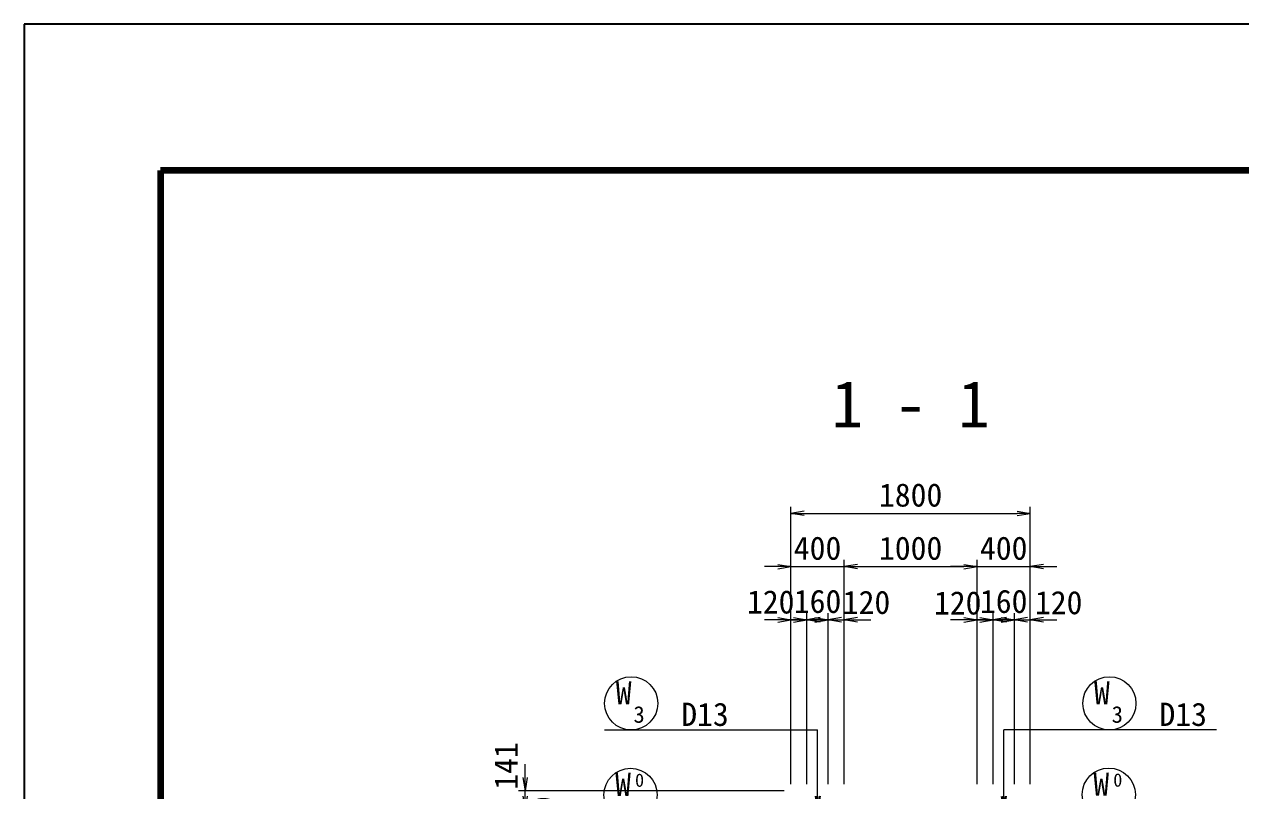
# Model space of a CAD drawing. Header units: millimetres. Extents: x 67792 to 193942, y -50017 to -20317.
# Drawn here: x 67792 to 76940, y -26081 to -20317 of the extents above; entities that cross this region are included whole.
import ezdxf
from ezdxf.enums import TextEntityAlignment as Align

# ---------------------------------------------------------------- set-up
doc = ezdxf.new("R2010")
doc.units = ezdxf.units.MM
doc.header["$LTSCALE"] = 50
doc.header["$PDSIZE"] = 300
doc.layers.get('Defpoints').update_dxf_attribs({"color": 191})
for name, color, linetype, lineweight in [('D-STR-DIM', 7, 'Continuous', 13), ('D-STR-HTXT', 7, 'Continuous', 13), ('D-STR-TXT', 7, 'Continuous', 13), ('D-TTL', 2, 'Continuous', 140)]:
    doc.layers.add(name, color=color, linetype=linetype, lineweight=lineweight)
doc.styles.add('YOKO_GOTHIC', font='MS Gothic.ttf')
doc.dimstyles.new('S50', dxfattribs={"dimscale": 50, "dimtxt": 3.5, "dimasz": 2, "dimexe": 1, "dimexo": 1, "dimgap": 1, "dimtad": 1, "dimdec": 0, "dimzin": 1, "dimdsep": 46, "dimtxsty": 'YOKO_GOTHIC', "dimblk": 'OPEN', "dimcen": 0, "dimclrd": 256, "dimclre": 256, "dimclrt": 256, "dimaunit": 1, "dimadec": 3, "dimazin": 0, "dimtfac": 1, "dimtdec": 0, "dimtix": 1, "dimtmove": 2, "dimatfit": 3, "dimldrblk": 'OPEN', "dimfxl": 1, "dimlwd": -1, "dimlwe": -1, "dimarcsym": 2})

# ---------------------------------------------------------------- blocks, each defined once
blk = doc.blocks.new('_Open')
at = {"color": 0, "linetype": 'ByBlock', "lineweight": -2}
for p, q in [((-1, 0.167), (0, 0)), ((-1, -0.167), (0, 0)), ((0, 0), (-1, 0))]:
    blk.add_line(p, q, dxfattribs=at)
blk = doc.blocks.new('*D229')
at = {"layer": 'D-STR-DIM', "ltscale": 1500, "transparency": 16777216}
for p, q in [((73557.4, -26031), (73557.4, -23945.6)), ((75357.4, -26031), (75357.4, -23945.6)), ((73657.4, -23995.6), (75257.4, -23995.6))]:
    blk.add_line(p, q, dxfattribs=at)
at = {"layer": 'Defpoints', "color": 0, "ltscale": 1500, "transparency": 16777216}
for p in [(75357.4, -23995.6), (73557.4, -26081), (75357.4, -26081)]:
    blk.add_point(p, dxfattribs=at)
at = {"layer": 'D-STR-DIM', "ltscale": 1500, "transparency": 16777216, "xscale": 100, "yscale": 100, "zscale": 100, "rotation": 180}
blk.add_blockref('_Open', (73557.4, -23995.6), dxfattribs=at)
at = {"layer": 'D-STR-DIM', "ltscale": 1500, "transparency": 16777216, "xscale": 100, "yscale": 100, "zscale": 100}
blk.add_blockref('_Open', (75357.4, -23995.6), dxfattribs=at)
at = {"layer": 'D-STR-DIM', "ltscale": 1500, "transparency": 16777216, "insert": (74457.4, -23858.1), "char_height": 175, "attachment_point": 5, "style": 'YOKO_GOTHIC'}
blk.add_mtext('1800', dxfattribs=at)
blk = doc.blocks.new('*D230')
at = {"layer": 'D-STR-DIM', "ltscale": 1500, "transparency": 16777216}
for p, q in [((73457.4, -24395.6), (73357.4, -24395.6)), ((73557.4, -26031), (73557.4, -24345.6)), ((73557.4, -24395.6), (73957.4, -24395.6)), ((73957.4, -26031), (73957.4, -24345.6)), ((74057.4, -24395.6), (74157.4, -24395.6))]:
    blk.add_line(p, q, dxfattribs=at)
at = {"layer": 'Defpoints', "color": 0, "ltscale": 1500, "transparency": 16777216}
for p in [(73957.4, -24395.6), (73557.4, -26081), (73957.4, -26081)]:
    blk.add_point(p, dxfattribs=at)
at = {"layer": 'D-STR-DIM', "ltscale": 1500, "transparency": 16777216, "xscale": 100, "yscale": 100, "zscale": 100}
blk.add_blockref('_Open', (73557.4, -24395.6), dxfattribs=at)
at = {"layer": 'D-STR-DIM', "ltscale": 1500, "transparency": 16777216, "xscale": 100, "yscale": 100, "zscale": 100, "rotation": 180}
blk.add_blockref('_Open', (73957.4, -24395.6), dxfattribs=at)
at = {"layer": 'D-STR-DIM', "ltscale": 1500, "transparency": 16777216, "insert": (73757.4, -24258.1), "char_height": 175, "attachment_point": 5, "style": 'YOKO_GOTHIC'}
blk.add_mtext('{\\W1;400}', dxfattribs=at)
blk = doc.blocks.new('*D231')
at = {"layer": 'D-STR-DIM', "ltscale": 1500, "transparency": 16777216}
for p, q in [((73957.4, -26031), (73957.4, -24345.6)), ((74057.4, -24395.6), (74857.4, -24395.6)), ((74957.4, -26031), (74957.4, -24345.6))]:
    blk.add_line(p, q, dxfattribs=at)
at = {"layer": 'Defpoints', "color": 0, "ltscale": 1500, "transparency": 16777216}
for p in [(74957.4, -24395.6), (73957.4, -26081), (74957.4, -26081)]:
    blk.add_point(p, dxfattribs=at)
at = {"layer": 'D-STR-DIM', "ltscale": 1500, "transparency": 16777216, "xscale": 100, "yscale": 100, "zscale": 100, "rotation": 180}
blk.add_blockref('_Open', (73957.4, -24395.6), dxfattribs=at)
at = {"layer": 'D-STR-DIM', "ltscale": 1500, "transparency": 16777216, "xscale": 100, "yscale": 100, "zscale": 100}
blk.add_blockref('_Open', (74957.4, -24395.6), dxfattribs=at)
at = {"layer": 'D-STR-DIM', "ltscale": 1500, "transparency": 16777216, "insert": (74457.4, -24258.1), "char_height": 175, "attachment_point": 5, "style": 'YOKO_GOTHIC'}
blk.add_mtext('1000', dxfattribs=at)
blk = doc.blocks.new('*D232')
at = {"layer": 'D-STR-DIM', "ltscale": 1500, "transparency": 16777216}
for p, q in [((74857.4, -24395.6), (74757.4, -24395.6)), ((74957.4, -26031), (74957.4, -24345.6)), ((74957.4, -24395.6), (75357.4, -24395.6)), ((75357.4, -26031), (75357.4, -24345.6)), ((75457.4, -24395.6), (75557.4, -24395.6))]:
    blk.add_line(p, q, dxfattribs=at)
at = {"layer": 'Defpoints', "color": 0, "ltscale": 1500, "transparency": 16777216}
for p in [(75357.4, -24395.6), (74957.4, -26081), (75357.4, -26081)]:
    blk.add_point(p, dxfattribs=at)
at = {"layer": 'D-STR-DIM', "ltscale": 1500, "transparency": 16777216, "xscale": 100, "yscale": 100, "zscale": 100}
blk.add_blockref('_Open', (74957.4, -24395.6), dxfattribs=at)
at = {"layer": 'D-STR-DIM', "ltscale": 1500, "transparency": 16777216, "xscale": 100, "yscale": 100, "zscale": 100, "rotation": 180}
blk.add_blockref('_Open', (75357.4, -24395.6), dxfattribs=at)
at = {"layer": 'D-STR-DIM', "ltscale": 1500, "transparency": 16777216, "insert": (75157.4, -24258.1), "char_height": 175, "attachment_point": 5, "style": 'YOKO_GOTHIC'}
blk.add_mtext('400', dxfattribs=at)
blk = doc.blocks.new('*D233')
at = {"layer": 'D-STR-DIM', "ltscale": 1500, "transparency": 16777216}
for p, q in [((73557.4, -26031), (73557.4, -24745.6)), ((73677.4, -26031), (73677.4, -24745.6)), ((73457.4, -24795.6), (73357.4, -24795.6)), ((73557.4, -24795.6), (73677.4, -24795.6)), ((73777.4, -24795.6), (73877.4, -24795.6))]:
    blk.add_line(p, q, dxfattribs=at)
at = {"layer": 'Defpoints', "color": 0, "ltscale": 1500, "transparency": 16777216}
for p in [(73677.4, -24795.6), (73557.4, -26081), (73677.4, -26081)]:
    blk.add_point(p, dxfattribs=at)
at = {"layer": 'D-STR-DIM', "ltscale": 1500, "transparency": 16777216, "xscale": 100, "yscale": 100, "zscale": 100}
blk.add_blockref('_Open', (73557.4, -24795.6), dxfattribs=at)
at = {"layer": 'D-STR-DIM', "ltscale": 1500, "transparency": 16777216, "xscale": 100, "yscale": 100, "zscale": 100, "rotation": 180}
blk.add_blockref('_Open', (73677.4, -24795.6), dxfattribs=at)
at = {"layer": 'D-STR-DIM', "ltscale": 1500, "transparency": 16777216, "insert": (73405.3, -24662.3), "char_height": 175, "attachment_point": 5, "style": 'YOKO_GOTHIC'}
blk.add_mtext('120', dxfattribs=at)
blk = doc.blocks.new('*D234')
at = {"layer": 'D-STR-DIM', "ltscale": 1500, "transparency": 16777216}
for p, q in [((73677.4, -26031), (73677.4, -24745.6)), ((73837.4, -26031), (73837.4, -24745.6)), ((73577.4, -24795.6), (73477.4, -24795.6)), ((73677.4, -24795.6), (73837.4, -24795.6)), ((73937.4, -24795.6), (74037.4, -24795.6))]:
    blk.add_line(p, q, dxfattribs=at)
at = {"layer": 'Defpoints', "color": 0, "ltscale": 1500, "transparency": 16777216}
for p in [(73837.4, -24795.6), (73677.4, -26081), (73837.4, -26081)]:
    blk.add_point(p, dxfattribs=at)
at = {"layer": 'D-STR-DIM', "ltscale": 1500, "transparency": 16777216, "xscale": 100, "yscale": 100, "zscale": 100}
blk.add_blockref('_Open', (73677.4, -24795.6), dxfattribs=at)
at = {"layer": 'D-STR-DIM', "ltscale": 1500, "transparency": 16777216, "xscale": 100, "yscale": 100, "zscale": 100, "rotation": 180}
blk.add_blockref('_Open', (73837.4, -24795.6), dxfattribs=at)
at = {"layer": 'D-STR-DIM', "ltscale": 1500, "transparency": 16777216, "insert": (73757.4, -24658.1), "char_height": 175, "attachment_point": 5, "style": 'YOKO_GOTHIC'}
blk.add_mtext('160', dxfattribs=at)
blk = doc.blocks.new('*D235')
at = {"layer": 'D-STR-DIM', "ltscale": 1500, "transparency": 16777216}
for p, q in [((73837.4, -26031), (73837.4, -24745.6)), ((73957.4, -26031), (73957.4, -24745.6)), ((73737.4, -24795.6), (73637.4, -24795.6)), ((73837.4, -24795.6), (73957.4, -24795.6)), ((74057.4, -24795.6), (74157.4, -24795.6))]:
    blk.add_line(p, q, dxfattribs=at)
at = {"layer": 'Defpoints', "color": 0, "ltscale": 1500, "transparency": 16777216}
for p in [(73957.4, -24795.6), (73837.4, -26081), (73957.4, -26081)]:
    blk.add_point(p, dxfattribs=at)
at = {"layer": 'D-STR-DIM', "ltscale": 1500, "transparency": 16777216, "xscale": 100, "yscale": 100, "zscale": 100}
blk.add_blockref('_Open', (73837.4, -24795.6), dxfattribs=at)
at = {"layer": 'D-STR-DIM', "ltscale": 1500, "transparency": 16777216, "xscale": 100, "yscale": 100, "zscale": 100, "rotation": 180}
blk.add_blockref('_Open', (73957.4, -24795.6), dxfattribs=at)
at = {"layer": 'D-STR-DIM', "ltscale": 1500, "transparency": 16777216, "insert": (74125.6, -24665.5), "char_height": 175, "attachment_point": 5, "style": 'YOKO_GOTHIC'}
blk.add_mtext('120', dxfattribs=at)
blk = doc.blocks.new('*D236')
at = {"layer": 'D-STR-DIM', "ltscale": 1500, "transparency": 16777216}
for p, q in [((74957.4, -26031), (74957.4, -24745.6)), ((75077.4, -26031), (75077.4, -24745.6)), ((74857.4, -24795.6), (74757.4, -24795.6)), ((74957.4, -24795.6), (75077.4, -24795.6)), ((75177.4, -24795.6), (75277.4, -24795.6))]:
    blk.add_line(p, q, dxfattribs=at)
at = {"layer": 'Defpoints', "color": 0, "ltscale": 1500, "transparency": 16777216}
for p in [(75077.4, -24795.6), (74957.4, -26081), (75077.4, -26081)]:
    blk.add_point(p, dxfattribs=at)
at = {"layer": 'D-STR-DIM', "ltscale": 1500, "transparency": 16777216, "xscale": 100, "yscale": 100, "zscale": 100}
blk.add_blockref('_Open', (74957.4, -24795.6), dxfattribs=at)
at = {"layer": 'D-STR-DIM', "ltscale": 1500, "transparency": 16777216, "xscale": 100, "yscale": 100, "zscale": 100, "rotation": 180}
blk.add_blockref('_Open', (75077.4, -24795.6), dxfattribs=at)
at = {"layer": 'D-STR-DIM', "ltscale": 1500, "transparency": 16777216, "insert": (74811.6, -24669.8), "char_height": 175, "attachment_point": 5, "style": 'YOKO_GOTHIC'}
blk.add_mtext('120', dxfattribs=at)
blk = doc.blocks.new('*D237')
at = {"layer": 'D-STR-DIM', "ltscale": 1500, "transparency": 16777216}
for p, q in [((75077.4, -26031), (75077.4, -24745.6)), ((75237.4, -26031), (75237.4, -24745.6)), ((74977.4, -24795.6), (74877.4, -24795.6)), ((75077.4, -24795.6), (75237.4, -24795.6)), ((75337.4, -24795.6), (75437.4, -24795.6))]:
    blk.add_line(p, q, dxfattribs=at)
at = {"layer": 'Defpoints', "color": 0, "ltscale": 1500, "transparency": 16777216}
for p in [(75237.4, -24795.6), (75077.4, -26081), (75237.4, -26081)]:
    blk.add_point(p, dxfattribs=at)
at = {"layer": 'D-STR-DIM', "ltscale": 1500, "transparency": 16777216, "xscale": 100, "yscale": 100, "zscale": 100}
blk.add_blockref('_Open', (75077.4, -24795.6), dxfattribs=at)
at = {"layer": 'D-STR-DIM', "ltscale": 1500, "transparency": 16777216, "xscale": 100, "yscale": 100, "zscale": 100, "rotation": 180}
blk.add_blockref('_Open', (75237.4, -24795.6), dxfattribs=at)
at = {"layer": 'D-STR-DIM', "ltscale": 1500, "transparency": 16777216, "insert": (75157.4, -24658.1), "char_height": 175, "attachment_point": 5, "style": 'YOKO_GOTHIC'}
blk.add_mtext('160', dxfattribs=at)
blk = doc.blocks.new('*D238')
at = {"layer": 'D-STR-DIM', "ltscale": 1500, "transparency": 16777216}
for p, q in [((75237.4, -26031), (75237.4, -24745.6)), ((75357.4, -26031), (75357.4, -24745.6)), ((75137.4, -24795.6), (75037.4, -24795.6)), ((75237.4, -24795.6), (75357.4, -24795.6)), ((75457.4, -24795.6), (75557.4, -24795.6))]:
    blk.add_line(p, q, dxfattribs=at)
at = {"layer": 'Defpoints', "color": 0, "ltscale": 1500, "transparency": 16777216}
for p in [(75357.4, -24795.6), (75237.4, -26081), (75357.4, -26081)]:
    blk.add_point(p, dxfattribs=at)
at = {"layer": 'D-STR-DIM', "ltscale": 1500, "transparency": 16777216, "xscale": 100, "yscale": 100, "zscale": 100}
blk.add_blockref('_Open', (75237.4, -24795.6), dxfattribs=at)
at = {"layer": 'D-STR-DIM', "ltscale": 1500, "transparency": 16777216, "xscale": 100, "yscale": 100, "zscale": 100, "rotation": 180}
blk.add_blockref('_Open', (75357.4, -24795.6), dxfattribs=at)
at = {"layer": 'D-STR-DIM', "ltscale": 1500, "transparency": 16777216, "insert": (75570.8, -24667.6), "char_height": 175, "attachment_point": 5, "style": 'YOKO_GOTHIC'}
blk.add_mtext('120', dxfattribs=at)
blk = doc.blocks.new('*D242')
at = {"layer": 'D-STR-DIM', "ltscale": 1500, "transparency": 16777216}
for p, q in [((71557.4, -25981), (71557.4, -25881)), ((73507.4, -26081), (71507.4, -26081)), ((71557.4, -26222), (71557.4, -26081)), ((73507.4, -26222), (71507.4, -26222)), ((71557.4, -26322), (71557.4, -26422))]:
    blk.add_line(p, q, dxfattribs=at)
at = {"layer": 'Defpoints', "color": 0, "ltscale": 1500, "transparency": 16777216}
for p in [(71557.4, -26081), (73557.4, -26081), (73557.4, -26222)]:
    blk.add_point(p, dxfattribs=at)
at = {"layer": 'D-STR-DIM', "ltscale": 1500, "transparency": 16777216, "xscale": 100, "yscale": 100, "zscale": 100}
for p, rotation in [((71557.4, -26081), 270), ((71557.4, -26222), 90)]:
    blk.add_blockref('_Open', p, dxfattribs=dict(at, rotation=rotation))
at = {"layer": 'D-STR-DIM', "ltscale": 1500, "transparency": 16777216, "insert": (71414.9, -25895.6), "char_height": 175, "attachment_point": 5, "rotation": 90, "style": 'YOKO_GOTHIC'}
blk.add_mtext('141', dxfattribs=at)
blk = doc.blocks.new('*D198')
at = {"layer": 'D-STR-DIM', "ltscale": 1500, "transparency": 16777216}
for p, q in [((71557.4, -26122), (71557.4, -26022)), ((73507.4, -26222), (71507.4, -26222)), ((71557.4, -26222), (71557.4, -26380.9)), ((73507.4, -26380.9), (71507.4, -26380.9)), ((71557.4, -26480.9), (71557.4, -26580.9))]:
    blk.add_line(p, q, dxfattribs=at)
at = {"layer": 'Defpoints', "color": 0, "ltscale": 1500, "transparency": 16777216}
for p in [(73557.4, -26222), (71557.4, -26380.9), (73557.4, -26380.9)]:
    blk.add_point(p, dxfattribs=at)
at = {"layer": 'D-STR-DIM', "ltscale": 1500, "transparency": 16777216, "xscale": 100, "yscale": 100, "zscale": 100}
for p, rotation in [((71557.4, -26222), 270), ((71557.4, -26380.9), 90)]:
    blk.add_blockref('_Open', p, dxfattribs=dict(at, rotation=rotation))
at = {"layer": 'D-STR-DIM', "ltscale": 1500, "transparency": 16777216, "insert": (71698.6, -26301.4), "char_height": 175, "attachment_point": 5, "rotation": 90, "style": 'YOKO_GOTHIC'}
blk.add_mtext('159', dxfattribs=at)

msp = doc.modelspace()

# ---------------------------------------------------------------- linework, layer by layer
at = {"layer": 'D-STR-HTXT'}
for p, q in [((72155.8, -25624.1), (73757.4, -25624.1)), ((76758.9, -25624.1), (75157.4, -25624.1))]:
    msp.add_line(p, q, dxfattribs=at)
for centre in [(72355.8, -25424.1), (75952.3, -25424.1), (72350.8, -26112.3), (75947.3, -26111)]:
    msp.add_circle(centre, 200, dxfattribs=at)
at = {"layer": 'D-TTL'}
msp.add_lwpolyline([(68816.7, -21416.6), (68816.7, -48916.6), (108816.7, -48916.6), (108816.7, -21416.6)], close=True, dxfattribs=at)
at = {"layer": 'Defpoints', "color": 1}
msp.add_lwpolyline([(67791.7, -20316.6), (67791.7, -50016.6), (109841.7, -50016.6), (109841.7, -20316.6)], close=True, dxfattribs=at)

# ---------------------------------------------------------------- texts
at = {"layer": 'D-STR-TXT', "style": 'YOKO_GOTHIC'}
for s, height, p in [('1 - 1', 350, (74457.4, -23348)), ('W', 175, (72299.6, -25432.4)), ('W', 175, (75896, -25432.4)), ('3', 125, (72415.2, -25570.2)), ('3', 125, (76011.7, -25570.2)), ('W', 175, (72294.5, -26120.6)), ('0', 100, (72418.9, -26052.1)), ('W', 175, (75891, -26119.3)), ('0', 100, (76015.4, -26050.8))]:
    msp.add_text(s, height=height, dxfattribs=at).set_placement(p, align=Align.CENTER)
for p in [(72732.4, -25594.1), (76328.8, -25594.1)]:
    msp.add_text('D13', height=175, dxfattribs=at).set_placement(p)

# ---------------------------------------------------------------- dimensions: what is measured, and where the dimension line sits
at = {"layer": 'D-STR-DIM', "ltscale": 1500}
for base, p1, p2, picture, middle in [((75357.4, -23995.6), (73557.4, -26081), (75357.4, -26081), '*D229', (74457.4, -23858.1)), ((74957.4, -24395.6), (73957.4, -26081), (74957.4, -26081), '*D231', (74457.4, -24258.1)), ((75357.4, -24395.6), (74957.4, -26081), (75357.4, -26081), '*D232', (75157.4, -24258.1)), ((73837.4, -24795.6), (73677.4, -26081), (73837.4, -26081), '*D234', (73757.4, -24658.1)), ((75237.4, -24795.6), (75077.4, -26081), (75237.4, -26081), '*D237', (75157.4, -24658.1))]:
    dim = msp.add_linear_dim(base=base, p1=p1, p2=p2, dimstyle='S50', dxfattribs=at)
    dim.commit()
    dim.dimension.update_dxf_attribs({"geometry": picture, "text_midpoint": middle})
dim = msp.add_linear_dim(base=(73957.4, -24395.6), p1=(73557.4, -26081), p2=(73957.4, -26081), text='{\\W1;<>}', dimstyle='S50', dxfattribs=at)
dim.commit()
dim.dimension.update_dxf_attribs({"geometry": '*D230', "text_midpoint": (73757.4, -24258.1)})
for base, p1, p2, picture, middle in [((73677.4, -24795.6), (73557.4, -26081), (73677.4, -26081), '*D233', (73405.3, -24662.3)), ((73957.4, -24795.6), (73837.4, -26081), (73957.4, -26081), '*D235', (74125.6, -24665.5)), ((75077.4, -24795.6), (74957.4, -26081), (75077.4, -26081), '*D236', (74811.6, -24669.8)), ((75357.4, -24795.6), (75237.4, -26081), (75357.4, -26081), '*D238', (75570.8, -24667.6))]:
    dim = msp.add_linear_dim(base=base, p1=p1, p2=p2, dimstyle='S50', dxfattribs=at)
    dim.commit()
    dim.dimension.update_dxf_attribs({"geometry": picture, "text_midpoint": middle, "dimtype": 160})
for base, p2, picture, middle in [((71557.4, -26081), (73557.4, -26081), '*D242', (71414.9, -25895.6)), ((71557.4, -26380.9), (73557.4, -26380.9), '*D198', (71698.6, -26301.4))]:
    dim = msp.add_linear_dim(base=base, p1=(73557.4, -26222), p2=p2, angle=90, dimstyle='S50', dxfattribs=at)
    dim.commit()
    dim.dimension.update_dxf_attribs({"geometry": picture, "text_midpoint": middle, "dimtype": 160})

# ---------------------------------------------------------------- leaders
at = {"layer": 'D-STR-HTXT'}
for points in [[(73757.4, -26222), (73757.4, -25624.1)], [(75157.4, -26222), (75157.4, -25624.1)]]:
    msp.add_leader(points, dimstyle='S50', dxfattribs=at)

doc.saveas('drawing.dxf')
